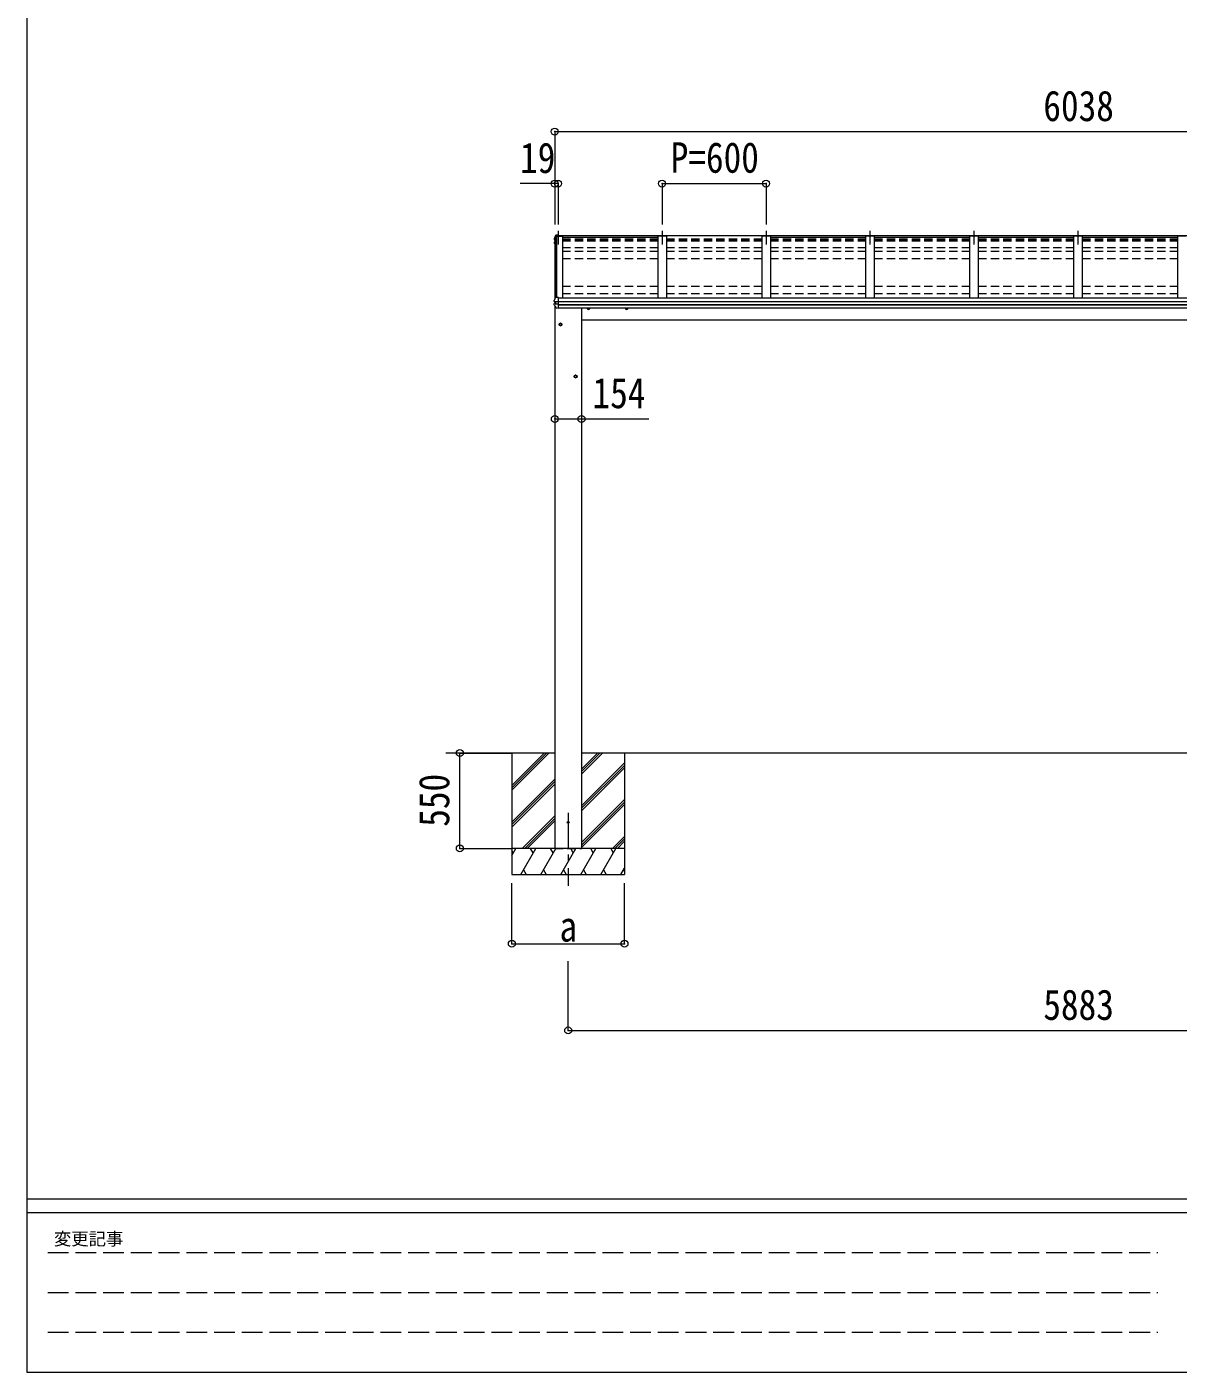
# Model space of a CAD drawing. Units: millimetres at full size, sheet at 1:40; some dimension numbers follow another scale. Extents: x -11243 to 11243, y -7760 to 7760.
# Drawn here: x -11243 to -4601, y -7760 to 0 of the extents above; entities that cross this region are included whole.
import ezdxf
from ezdxf.enums import TextEntityAlignment as Align

# ---------------------------------------------------------------- set-up
doc = ezdxf.new("R2010")
doc.units = ezdxf.units.MM
doc.header["$LTSCALE"] = 40
doc.header["$PDMODE"] = 32
doc.header["$PDSIZE"] = 40
for name, pattern in [('CHAIN1', [8, 5, -1, 1, -1]), ('DASHED1', [1.8, 1.2, -0.6]), ('DASHED3', [4, 3, -1])]:
    doc.linetypes.add(name, pattern=pattern)
for name, color, linetype, lineweight in [('0-0_0', 7, 'Continuous', 9), ('0-1_本体', 5, 'CHAIN1', 9), ('0-3_ELV2', 4, 'Continuous', 9), ('0-6_OTH_LINE', 6, 'Continuous', 9), ('F-0_240', 7, 'Continuous', 9)]:
    doc.layers.add(name, color=color, linetype=linetype, lineweight=lineweight)
doc.styles.add('ＭＳ ゴシック', font='')
doc.styles.get('ＭＳ ゴシック').set_extended_font_data('MS Gothic')

msp = doc.modelspace()

# ---------------------------------------------------------------- linework, layer by layer
at = {"layer": '0-0_0'}
for p, q in [((-8197.04, -4189.17), (-8826.65, -4189.17)), ((-8445.04, -4189.17), (-8445.04, -4889.17)), ((-8445.04, -4375.15), (-8259.06, -4189.17)), ((-8445.04, -4389.29), (-8244.92, -4189.17)), ((-8445.04, -4403.43), (-8230.77, -4189.17)), ((-8445.04, -4191.3), (-8442.91, -4189.17)), ((-2314.04, -4189.17), (-8043.04, -4189.17)), ((-8043.04, -4309.8), (-7922.41, -4189.17)), ((-8043.04, -4295.66), (-7936.55, -4189.17)), ((-8043.04, -4281.51), (-7950.69, -4189.17)), ((-7795.04, -4189.17), (-7795.04, -4889.17)), ((-8043.04, -4493.64), (-7795.04, -4245.65)), ((-8043.04, -4507.79), (-7795.04, -4259.79)), ((-8445.04, -4587.28), (-8197.04, -4339.28)), ((-8043.04, -4521.93), (-7795.04, -4273.93)), ((-8445.04, -4601.42), (-8197.04, -4353.42)), ((-8445.04, -4615.56), (-8197.04, -4367.56)), ((-8043.04, -4705.78), (-7795.04, -4457.78)), ((-8043.04, -4719.92), (-7795.04, -4471.92)), ((-8043.04, -4734.06), (-7795.04, -4486.06)), ((-8384.8, -4739.17), (-8197.04, -4551.41)), ((-8370.65, -4739.17), (-8197.04, -4565.55)), ((-8356.51, -4739.17), (-8197.04, -4579.69)), ((-7864.3, -4739.17), (-7795.04, -4669.91)), ((-7850.15, -4739.17), (-7795.04, -4684.05)), ((-7836.01, -4739.17), (-7795.04, -4698.19)), ((-7795.04, -4739.17), (-8445.04, -4739.17)), ((-8445.04, -4779.26), (-8421.89, -4739.17)), ((-8436.89, -4765.15), (-8445.04, -4751.03)), ((-8393.02, -4889.17), (-8306.42, -4739.17)), ((-8321.42, -4765.15), (-8336.42, -4739.17)), ((-8277.55, -4889.17), (-8190.95, -4739.17)), ((-8205.95, -4765.15), (-8220.95, -4739.17)), ((-8162.08, -4889.17), (-8075.48, -4739.17)), ((-8090.48, -4765.15), (-8105.48, -4739.17)), ((-8046.61, -4889.17), (-7960.01, -4739.17)), ((-7975.01, -4765.15), (-7990.01, -4739.17)), ((-7931.14, -4889.17), (-7844.54, -4739.17)), ((-7874.54, -4739.17), (-7859.54, -4765.15)), ((-8378.02, -4863.19), (-8363.02, -4889.17)), ((-8262.55, -4863.19), (-8247.55, -4889.17)), ((-8147.08, -4863.19), (-8132.08, -4889.17)), ((-8031.61, -4863.19), (-8016.61, -4889.17)), ((-7916.14, -4863.19), (-7901.14, -4889.17)), ((-7815.67, -4889.17), (-7795.04, -4853.43)), ((-7800.67, -4863.19), (-7795.04, -4872.95)), ((-8445.04, -4889.17), (-7795.04, -4889.17))]:
    msp.add_line(p, q, dxfattribs=at)
at = {"layer": '0-0_0', "linetype": 'DASHED1'}
msp.add_line((-8197.04, -4739.17), (-8043.04, -4739.17), dxfattribs=at)
at = {"layer": '0-1_本体'}
for p, q in [((-8178.54, -1176.18), (-8178.54, -1255.44)), ((-7578.54, -1176.18), (-7578.54, -1255.44)), ((-6978.54, -1176.18), (-6978.54, -1255.44)), ((-6378.54, -1176.18), (-6378.54, -1255.44)), ((-5778.54, -1176.18), (-5778.54, -1255.44)), ((-5178.54, -1176.18), (-5178.54, -1255.44)), ((-8120.04, -4533.22), (-8120.04, -4954.3))]:
    msp.add_line(p, q, dxfattribs=at)
at = {"layer": '0-3_ELV2'}
for p, q in [((-8200.01, -1223.24), (-8200.01, -1227.25)), ((-8198.96, -1228.53), (-8197.54, -1228.8)), ((-8197.54, -1240.59), (-8198.68, -1240.73)), ((-8197.54, -1226.93), (-8198.1, -1226.82)), ((-8197.54, -1227.28), (-8198.1, -1227.17)), ((-8197.54, -1225.9), (-8190.42, -1207.35)), ((-8197.54, -1225.9), (-8197.54, -1570.18)), ((-8190.71, -1207.19), (-8189.52, -1207.13)), ((-8190.54, -1207.66), (-8190.54, -1555.66)), ((-8190.42, -1207.35), (-8153.54, -1207.35)), ((-8189.37, -1206.91), (-8189.74, -1204.44)), ((-8189.52, -1207.13), (-8189.74, -1205.64)), ((-8175.54, -1201.21), (-8189.7, -1201.98)), ((-8178.54, -1206.31), (-8189.37, -1206.91)), ((-8189.37, -1206.91), (-8189.37, -1207.34)), ((-8189.37, -1207.29), (-8178.54, -1207.29)), ((-8184.84, -1561.03), (-8184.84, -1207.35)), ((-8178.54, -1204.07), (-8178.54, -1207.29)), ((-8178.54, -1204.07), (-8175.54, -1204.07)), ((-8175.54, -1204.07), (-8175.54, -1201.21)), ((-8153.54, -1207.35), (-8153.54, -1563.61)), ((-8153.54, -1212.75), (-7603.54, -1212.75)), ((-7553.54, -1207.35), (-7603.54, -1207.35)), ((-7603.54, -1207.35), (-7603.54, -1563.61)), ((-7553.54, -1207.35), (-7553.54, -1563.61)), ((-6953.54, -1207.35), (-7003.54, -1207.35)), ((-7003.54, -1207.35), (-7003.54, -1563.61)), ((-6953.54, -1207.35), (-6953.54, -1563.61)), ((-6953.54, -1212.75), (-6403.54, -1212.75)), ((-6353.54, -1207.35), (-6403.54, -1207.35)), ((-6403.54, -1207.35), (-6403.54, -1563.61)), ((-6353.54, -1207.35), (-6353.54, -1563.61)), ((-6353.54, -1212.75), (-5803.54, -1212.75)), ((-5753.54, -1207.35), (-5803.54, -1207.35)), ((-5803.54, -1207.35), (-5803.54, -1563.61)), ((-5753.54, -1207.35), (-5753.54, -1563.61)), ((-5753.54, -1212.75), (-5203.54, -1212.75)), ((-5153.54, -1207.35), (-5203.54, -1207.35)), ((-5203.54, -1207.35), (-5203.54, -1563.61)), ((-5153.54, -1207.35), (-5153.54, -1563.61)), ((-5153.54, -1212.75), (-4603.54, -1212.75)), ((-4553.54, -1207.35), (-4603.54, -1207.35)), ((-4603.54, -1207.35), (-4603.54, -1563.61)), ((-8200.41, -1242.18), (-8200.41, -1246.23)), ((-8200.37, -1241.85), (-8200.38, -1241.91)), ((-8197.54, -1244.6), (-8199.36, -1244.95)), ((-8198.39, -1246.29), (-8197.54, -1246.13)), ((-8200.58, -1602.52), (-8200.58, -1595.99)), ((-8200.11, -1583.97), (-8200.11, -1577.46)), ((-8192.54, -1593.61), (-8199.77, -1595.01)), ((-8199.24, -1584.96), (-8199.31, -1584.95)), ((-8199.24, -1584.96), (-8199.24, -1584.96)), ((-8191.99, -1585.89), (-8198.36, -1585.1)), ((-8197.54, -1585.21), (-8197.54, -1594.58)), ((-8197.04, -1608.67), (-8197.04, -4739.17)), ((-8192.54, -1585.83), (-8192.54, -1599.62)), ((-8175.54, -1585.89), (-8190.33, -1585.99)), ((-8175.54, -1599.75), (-8190.33, -1599.54)), ((-8187.91, -1622.96), (-8187.9, -1622.98)), ((-8175.54, -1624.05), (-8187.12, -1623.43)), ((-8175.54, -1624.05), (-8175.54, -1560.58)), ((-8175.54, -1563.61), (-2181.54, -1563.61)), ((-8175.54, -1583.13), (-2181.54, -1583.13)), ((-8175.54, -1584.04), (-2181.54, -1584.04)), ((-8175.54, -1601.27), (-2181.54, -1601.27)), ((-8175.54, -1603.24), (-2181.54, -1603.24)), ((-8175.54, -1621.26), (-2181.54, -1621.26)), ((-8043.04, -1621.26), (-8043.04, -4739.17)), ((-8043.04, -1689.17), (-2314.04, -1689.17))]:
    msp.add_line(p, q, dxfattribs=at)
at = {"layer": '0-3_ELV2', "linetype": 'DASHED1'}
for p, q in [((-8153.54, -1222.87), (-7603.54, -1222.87)), ((-8153.54, -1227.71), (-7603.54, -1227.71)), ((-8153.54, -1229.25), (-7603.54, -1229.25)), ((-8153.54, -1231.21), (-7603.54, -1231.21)), ((-8153.54, -1234.98), (-7603.54, -1234.98)), ((-7553.54, -1222.87), (-7003.54, -1222.87)), ((-7553.54, -1227.71), (-7003.54, -1227.71)), ((-7553.54, -1229.25), (-7003.54, -1229.25)), ((-7553.54, -1231.21), (-7003.54, -1231.21)), ((-7553.54, -1234.98), (-7003.54, -1234.98)), ((-6953.54, -1222.87), (-6403.54, -1222.87)), ((-6953.54, -1227.71), (-6403.54, -1227.71)), ((-6953.54, -1229.25), (-6403.54, -1229.25)), ((-6953.54, -1231.21), (-6403.54, -1231.21)), ((-6953.54, -1234.98), (-6403.54, -1234.98)), ((-6353.54, -1222.87), (-5803.54, -1222.87)), ((-6353.54, -1227.71), (-5803.54, -1227.71)), ((-6353.54, -1229.25), (-5803.54, -1229.25)), ((-6353.54, -1231.21), (-5803.54, -1231.21)), ((-6353.54, -1234.98), (-5803.54, -1234.98)), ((-5753.54, -1222.87), (-5203.54, -1222.87)), ((-5753.54, -1227.71), (-5203.54, -1227.71)), ((-5753.54, -1229.25), (-5203.54, -1229.25)), ((-5753.54, -1231.21), (-5203.54, -1231.21)), ((-5753.54, -1234.98), (-5203.54, -1234.98)), ((-5153.54, -1222.87), (-4603.54, -1222.87)), ((-5153.54, -1227.71), (-4603.54, -1227.71)), ((-5153.54, -1229.25), (-4603.54, -1229.25)), ((-5153.54, -1231.21), (-4603.54, -1231.21)), ((-5153.54, -1234.98), (-4603.54, -1234.98)), ((-8153.54, -1272.29), (-7603.54, -1272.29)), ((-8153.54, -1293.44), (-7603.54, -1293.44)), ((-7553.54, -1272.29), (-7003.54, -1272.29)), ((-7553.54, -1293.44), (-7003.54, -1293.44)), ((-6953.54, -1272.29), (-6403.54, -1272.29)), ((-6953.54, -1293.44), (-6403.54, -1293.44)), ((-6353.54, -1272.29), (-5803.54, -1272.29)), ((-6353.54, -1293.44), (-5803.54, -1293.44)), ((-5753.54, -1272.29), (-5203.54, -1272.29)), ((-5753.54, -1293.44), (-5203.54, -1293.44)), ((-5153.54, -1272.29), (-4603.54, -1272.29)), ((-5153.54, -1293.44), (-4603.54, -1293.44)), ((-8153.54, -1335.96), (-7603.54, -1335.96)), ((-7553.54, -1335.96), (-7003.54, -1335.96)), ((-6953.54, -1335.96), (-6403.54, -1335.96)), ((-6353.54, -1335.96), (-5803.54, -1335.96)), ((-5753.54, -1335.96), (-5203.54, -1335.96)), ((-5153.54, -1335.96), (-4603.54, -1335.96)), ((-8153.54, -1496.23), (-7603.54, -1496.23)), ((-8153.54, -1538.74), (-7603.54, -1538.74)), ((-7553.54, -1496.23), (-7003.54, -1496.23)), ((-7553.54, -1538.74), (-7003.54, -1538.74)), ((-6953.54, -1496.23), (-6403.54, -1496.23)), ((-6953.54, -1538.74), (-6403.54, -1538.74)), ((-6353.54, -1496.23), (-5803.54, -1496.23)), ((-6353.54, -1538.74), (-5803.54, -1538.74)), ((-5753.54, -1496.23), (-5203.54, -1496.23)), ((-5753.54, -1538.74), (-5203.54, -1538.74)), ((-5153.54, -1496.23), (-4603.54, -1496.23)), ((-5153.54, -1538.74), (-4603.54, -1538.74))]:
    msp.add_line(p, q, dxfattribs=at)
at = {"layer": '0-3_ELV2'}
for points in [[(-8192.34, -1203.19), (-8196.59, -1213.8), (-8199.94, -1222.74), (-8200, -1223.02), (-8200.01, -1223.08)], [(-8200, -1223.08), (-8200.01, -1223.18), (-8200.01, -1223.24)], [(-8192.34, -1206.76), (-8193.34, -1209.25), (-8194.32, -1211.74), (-8195.29, -1214.24), (-8196.25, -1216.75), (-8197.19, -1219.26), (-8198.12, -1221.78), (-8199.04, -1224.3), (-8199.94, -1226.82)], [(-8175.54, -1203.64), (-8189.74, -1204.44), (-8189.74, -1205.64), (-8190.86, -1205.7)], [(-8189.43, -1207.34), (-8189.52, -1206.78), (-8189.52, -1207.13)], [(-8178.54, -1207.35), (-8178.54, -1204.07), (-2178.54, -1204.07)], [(-8200.38, -1241.86), (-8200.41, -1242.04), (-8200.41, -1242.18)], [(-8200.24, -1246.87), (-8198.78, -1249.41), (-8197.54, -1251.54)], [(-8200.05, -1577.13), (-8200.1, -1577.34), (-8200.11, -1577.46)], [(-8192.18, -1556.32), (-8193.21, -1558.91), (-8194.23, -1561.49), (-8195.24, -1564.09), (-8196.23, -1566.68), (-8197.21, -1569.29), (-8198.17, -1571.9), (-8199.12, -1574.51), (-8200.05, -1577.13)], [(-8196.76, -1585.19), (-8198, -1585.14), (-8199.24, -1584.96)], [(-8191.99, -1585.89), (-8191.74, -1585.92), (-8191.59, -1585.94)], [(-8175.54, -1560.58), (-8189.54, -1561.26), (-8189.54, -1555.61), (-8191.3, -1555.7)], [(-8002.54, -1628.96), (-8009.04, -1625.21), (-8009.04, -1621.26)], [(-8002.54, -1628.96), (-7996.04, -1625.21), (-7996.04, -1621.26)], [(-7782.55, -1628.96), (-7789.05, -1625.21), (-7789.05, -1621.26)], [(-7782.55, -1628.96), (-7776.05, -1625.21), (-7776.05, -1621.26)], [(-8164.04, -1723.96), (-8170.54, -1720.21), (-8170.54, -1712.7), (-8164.04, -1708.95)], [(-8164.04, -1723.96), (-8157.54, -1720.21), (-8157.54, -1712.7), (-8164.04, -1708.95)], [(-8077.04, -2023.96), (-8083.54, -2020.21), (-8083.54, -2012.7), (-8077.04, -2008.95)], [(-8077.04, -2023.96), (-8070.54, -2020.21), (-8070.54, -2012.7), (-8077.04, -2008.95)]]:
    msp.add_lwpolyline(points, dxfattribs=at)
for centre, radius in [((-8164.04, -1716.46), 8.5), ((-8164.04, -1716.46), 7.7), ((-8164.04, -1716.46), 6.5), ((-8077.04, -2016.46), 8.5), ((-8077.04, -2016.46), 7.7), ((-8077.04, -2016.46), 6.5), ((-8120.04, -4589.17), 5)]:
    msp.add_circle(centre, radius, dxfattribs=at)
for centre, radius, start, end in [((-8199.11, -1242.14), 1.3, 99.76805, 169.97457), ((-8198.72, -1227.25), 1.3, 160.55137, 259.11062), ((-8198.66, -1243.06), 2.32, 92.65141, 119.69627), ((-8198.05, -1226.88), 0.299, 160.48478, 259.11069), ((-7728.6, -1393.75), 498.52, 158.04646, 160.43093), ((-8198.05, -1226.53), 0.3, 212.93591, 259.04607), ((-8190.77, -1207.4), 1.7, 92.9577, 157.99775), ((-8190.12, -1204.56), 2.62, 80.76, 148.16555), ((-8190.7, -1207.49), 0.3, 92.95769, 158.00506), ((-8199.12, -1246.23), 1.3, 100.8784, 209.72862), ((-8198.33, -1246.58), 0.299, 100.87832, 209.80871), ((-7765.78, -997.97), 499.04, 209.85327, 210.09589), ((-7765.78, -998.32), 499.04, 209.85327, 210.09589), ((-8199.58, -1595.99), 0.998, 100.914, 179.94879), ((-8199.58, -1602.52), 1, 180, 210.67851), ((-7805.64, -1368.82), 459.05, 210.67556, 213.61643), ((-8199.11, -1583.97), 1, 180, 258.54639), ((-8192.88, -1583.27), 16.37, 271.41275, 274.51688), ((-8191.25, -1556.7), 1, 92.95955, 157.94622), ((-8187.07, -1622.43), 1, 213.61937, 266.89265), ((-8002.54, -1621.46), 8.5, 178.68482, 1.31518), ((-8002.54, -1621.46), 7.7, 178.54815, 1.45185), ((-8002.54, -1621.46), 6.5, 178.27991, 1.72009), ((-7782.55, -1621.46), 8.5, 178.68472, 1.31528), ((-7782.55, -1621.46), 7.7, 178.54804, 1.45196), ((-7782.55, -1621.46), 6.5, 178.27976, 1.72024)]:
    msp.add_arc(centre, radius, start, end, dxfattribs=at)
for centre, major_axis, ratio, start_param, end_param in [((-8191.54, -1599.43), (1, 0.195), 0.067217, 3.1284981, 3.4826308), ((-8191.69, -1578.37), (9.96, -2.12), 0.734427, 4.8771941, 5.0024979), ((-8191.69, -1607.15), (9.97, 1.96), 0.736539, 1.29146, 1.4167637)]:
    msp.add_ellipse(centre, major_axis=major_axis, ratio=ratio, start_param=start_param, end_param=end_param, dxfattribs=at)
at = {"layer": '0-6_OTH_LINE'}
for p, q in [((-8197.54, -604.07), (-8197.54, -1139.54)), ((-8197.54, -604.07), (-2159.54, -604.07)), ((-8197.54, -904.07), (-8397.76, -904.07)), ((-8197.54, -904.07), (-8197.54, -1139.54)), ((-8178.54, -904.07), (-8197.54, -904.07)), ((-8178.54, -904.07), (-8178.54, -1139.54)), ((-7578.54, -904.07), (-7578.54, -1139.54)), ((-7578.54, -904.07), (-6978.54, -904.07)), ((-6978.54, -904.07), (-6978.54, -1139.54)), ((-8197.04, -2261.85), (-8043.04, -2261.85)), ((-8745.04, -4189.17), (-8446.04, -4189.17)), ((-8745.04, -4739.17), (-8745.04, -4189.17)), ((-8745.04, -4739.17), (-8446.04, -4739.17)), ((-8445.04, -5289.15), (-8445.04, -4939.17)), ((-7795.04, -5289.15), (-7795.04, -4939.17)), ((-8445.04, -5289.15), (-7795.04, -5289.15)), ((-8120.04, -5789.17), (-8120.04, -5389.17)), ((-8120.04, -5789.17), (-2237.04, -5789.17))]:
    msp.add_line(p, q, dxfattribs=at)
at = {"layer": '0-6_OTH_LINE', "lineweight": 18}
msp.add_line((-8043.04, -2261.85), (-7653.84, -2261.85), dxfattribs=at)
at = {"layer": '0-6_OTH_LINE'}
for p in [(-8197.54, -604.07), (-8197.54, -904.07), (-8178.54, -904.07), (-7578.54, -904.07), (-6978.54, -904.07), (-8197.04, -2261.85), (-8043.04, -2261.85), (-8745.04, -4189.17), (-8745.04, -4739.17), (-8445.04, -5289.15), (-7795.04, -5289.15), (-8120.04, -5789.17)]:
    msp.add_point(p, dxfattribs=at)
at = {"layer": 'F-0_240', "color": 5}
for p, q in [((-11242.74, 7760), (-11242.74, -7760)), ((-11242.74, -6760), (10677.26, -6760)), ((-11242.74, -6840), (7121.58, -6840)), ((-11242.74, -7760), (10677.26, -7760))]:
    msp.add_line(p, q, dxfattribs=at)
at = {"layer": 'F-0_240', "color": 4, "linetype": 'DASHED3'}
for p, q in [((-11122.75, -7070), (-4718.42, -7070)), ((-11122.75, -7300), (-4718.42, -7300)), ((-11122.75, -7530), (-4718.42, -7530))]:
    msp.add_line(p, q, dxfattribs=at)

# ---------------------------------------------------------------- texts
at = {"layer": '0-6_OTH_LINE', "color": 7, "style": 'ＭＳ ゴシック', "width": 0.85}
for s, p in [('6038', (-5378.54, -596.07)), ('19', (-8397.44, -895.66)), ('P=600', (-7528.54, -894.07)), ('154', (-7979.54, -2252.43)), ('a', (-8170.04, -5329.15)), ('5883', (-5378.54, -5781.17))]:
    msp.add_text(s, height=176, dxfattribs=at).set_placement(p, align=Align.BOTTOM_LEFT)
msp.add_text('550', height=176, rotation=90, dxfattribs=at).set_placement((-8753.04, -4614.17), align=Align.BOTTOM_LEFT)
at = {"layer": 'F-0_240', "style": 'ＭＳ ゴシック'}
msp.add_text('変更記事', height=73.31, dxfattribs=at).set_placement((-11086.44, -7050), align=Align.BOTTOM_LEFT)

doc.saveas('drawing.dxf')
